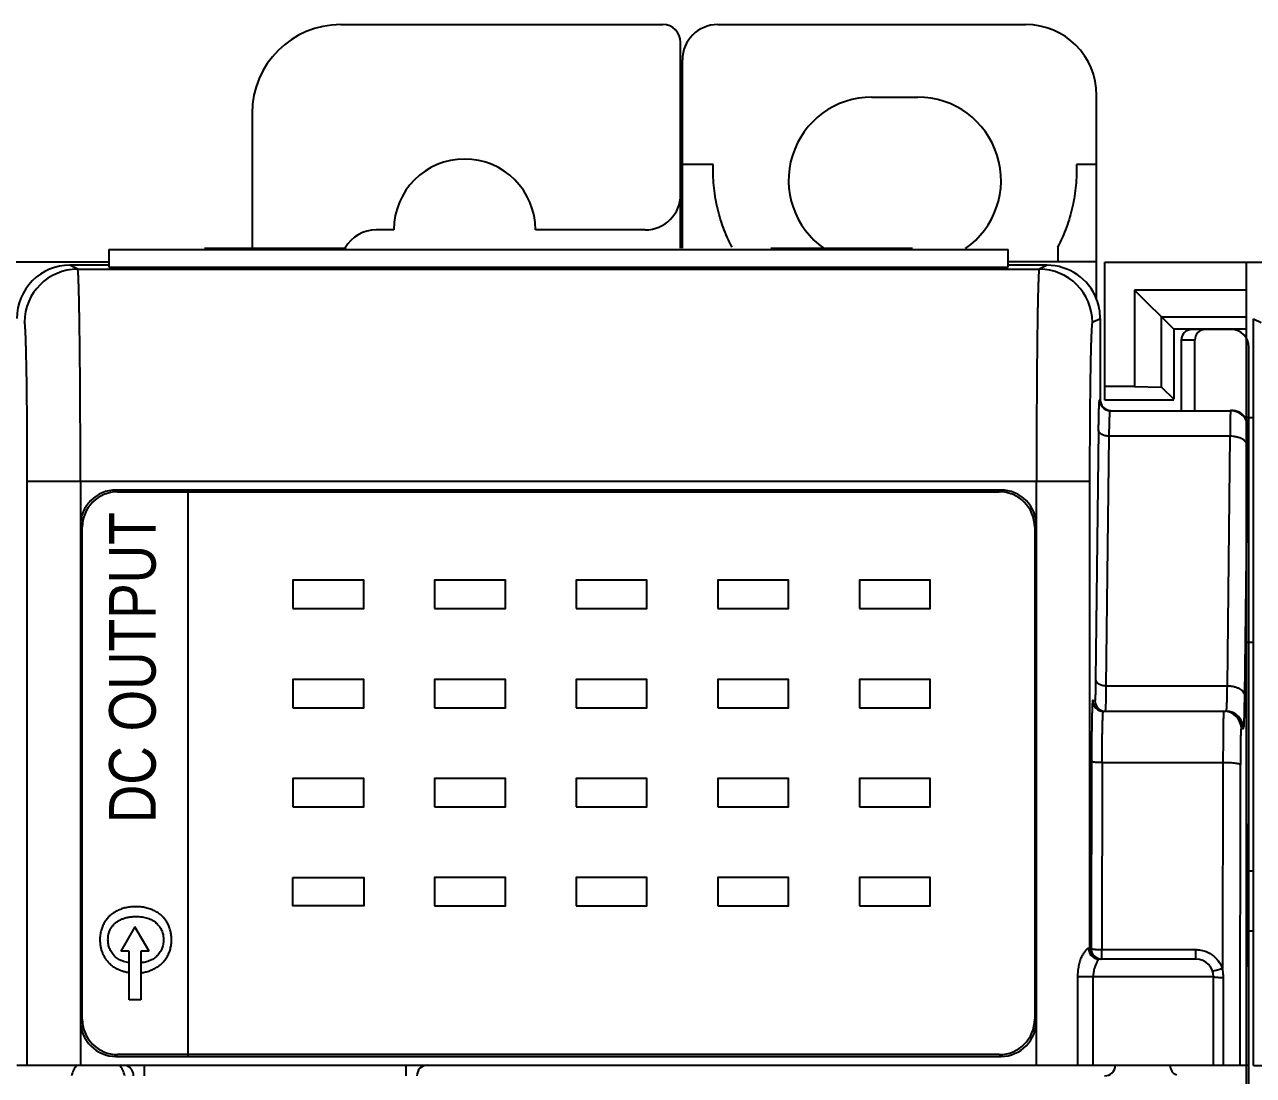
# Model space of a CAD drawing. Header units: inches. Extents: x -38 to 199, y -310 to 64.
# Drawn here: x 165.817 to 167.183, y 58.989 to 60.158 of the extents above; entities that cross this region are included whole.
import ezdxf

# ---------------------------------------------------------------- set-up
doc = ezdxf.new("R2010")
doc.units = ezdxf.units.IN
doc.header["$MEASUREMENT"] = 0
doc.layers.add('PLC', color=7, linetype='Continuous')
doc.styles.get("Standard").update_dxf_attribs({"font": 'arial.ttf'})

# ---------------------------------------------------------------- blocks, each defined once
blk = doc.blocks.new('AI4')
at = {"layer": 'PLC', "linetype": 'Continuous'}
for p, q in [((214.5921, -47.8325), (214.5921, -47.679)), ((214.5921, -47.679), (214.8599, -47.679)), ((214.7496, -47.679), (214.7496, -52.2734)), ((214.6253, -47.7102), (214.6253, -47.8175)), ((214.6253, -47.7102), (214.6689, -47.7538)), ((214.7496, -47.7102), (214.6253, -47.7102)), ((214.6553, -47.818), (214.6553, -47.7402)), ((214.7496, -47.7402), (214.6553, -47.7402)), ((214.7575, -48.5727), (214.7575, -47.742)), ((214.7575, -47.742), (214.7662, -47.7463)), ((214.6689, -47.7538), (214.6689, -47.8316)), ((214.7496, -47.7538), (214.6689, -47.7538)), ((214.6253, -47.8175), (214.5921, -47.8175)), ((214.6253, -47.8175), (214.6553, -47.818)), ((214.6553, -47.818), (214.6689, -47.8316)), ((214.6689, -47.8325), (214.5921, -47.8325)), ((214.7575, -47.8522), (214.7496, -47.8522)), ((214.7575, -48.1022), (214.7496, -48.1022)), ((214.7496, -48.3561), (214.7575, -48.3561)), ((214.7575, -48.4231), (214.7496, -48.4231)), ((214.7575, -48.5727), (216.1276, -48.5727))]:
    blk.add_line(p, q, dxfattribs=at)

msp = doc.modelspace()

# ---------------------------------------------------------------- linework, layer by layer
at = {"linetype": 'Continuous'}
for points in [[(166.11539, 59.50797), (166.19413, 59.50797), (166.19413, 59.53946), (166.11539, 59.53946)], [(166.27287, 59.50797), (166.35161, 59.50797), (166.35161, 59.53946), (166.27287, 59.53946)], [(166.43035, 59.50797), (166.50909, 59.50797), (166.50909, 59.53946), (166.43035, 59.53946)], [(166.58783, 59.50797), (166.66657, 59.50797), (166.66657, 59.53946), (166.58783, 59.53946)], [(166.74531, 59.50797), (166.82405, 59.50797), (166.82405, 59.53946), (166.74531, 59.53946)], [(166.11539, 59.39773), (166.19413, 59.39773), (166.19413, 59.42923), (166.11539, 59.42923)], [(166.27287, 59.39773), (166.35161, 59.39773), (166.35161, 59.42923), (166.27287, 59.42923)], [(166.43035, 59.39773), (166.50909, 59.39773), (166.50909, 59.42923), (166.43035, 59.42923)], [(166.58783, 59.39773), (166.66657, 59.39773), (166.66657, 59.42923), (166.58783, 59.42923)], [(166.74531, 59.39773), (166.82405, 59.39773), (166.82405, 59.42923), (166.74531, 59.42923)], [(166.11539, 59.2875), (166.19413, 59.2875), (166.19413, 59.31899), (166.11539, 59.31899)], [(166.27287, 59.2875), (166.35161, 59.2875), (166.35161, 59.31899), (166.27287, 59.31899)], [(166.43035, 59.2875), (166.50909, 59.2875), (166.50909, 59.31899), (166.43035, 59.31899)], [(166.58783, 59.2875), (166.66657, 59.2875), (166.66657, 59.31899), (166.58783, 59.31899)], [(166.74531, 59.2875), (166.82405, 59.2875), (166.82405, 59.31899), (166.74531, 59.31899)], [(166.11539, 59.20876), (166.19413, 59.20876), (166.19413, 59.17726), (166.11539, 59.17726)], [(166.27287, 59.17726), (166.35161, 59.17726), (166.35161, 59.20876), (166.27287, 59.20876)], [(166.43035, 59.17726), (166.50909, 59.17726), (166.50909, 59.20876), (166.43035, 59.20876)], [(166.58783, 59.17726), (166.66657, 59.17726), (166.66657, 59.20876), (166.58783, 59.20876)], [(166.74531, 59.17726), (166.82405, 59.17726), (166.82405, 59.20876), (166.74531, 59.20876)]]:
    msp.add_lwpolyline(points, close=True, dxfattribs=at)
at = {"layer": 'PLC', "linetype": 'Continuous'}
for p, q in [((166.16854, 60.15758), (166.52681, 60.15758)), ((166.58783, 60.15758), (166.93035, 60.15758)), ((166.54649, 59.90896), (166.54649, 60.13789)), ((166.54846, 59.90896), (166.54846, 60.11821)), ((166.75909, 60.07687), (166.81027, 60.07687)), ((167.00909, 59.85201), (167.00909, 60.07884)), ((166.07011, 60.05915), (166.07011, 59.90896)), ((166.58282, 60.00206), (166.54846, 60.00206)), ((167.00909, 60.00206), (166.98654, 60.00206)), ((166.22759, 59.92923), (166.20791, 59.92923)), ((166.50712, 59.92923), (166.38507, 59.92923)), ((165.91066, 59.90752), (165.91066, 59.8877)), ((165.91066, 59.90752), (166.91066, 59.90752)), ((166.01696, 59.90896), (166.17444, 59.90896)), ((166.64688, 59.90896), (166.80437, 59.90896)), ((166.91066, 59.8877), (166.91066, 59.90752)), ((166.96578, 59.91003), (166.96578, 59.8938)), ((165.64295, 59.8938), (165.91066, 59.8938)), ((167.00909, 59.8938), (166.91066, 59.8938)), ((165.87605, 59.88551), (165.86736, 59.88986)), ((165.91066, 59.88986), (165.86736, 59.88986)), ((165.87605, 59.88551), (166.94528, 59.88551)), ((165.91066, 59.8877), (166.91066, 59.8877)), ((166.95397, 59.88986), (166.91066, 59.88986)), ((166.95397, 59.88986), (166.94528, 59.88551)), ((167.00432, 59.82646), (167.01303, 59.83081)), ((167.01303, 59.83081), (167.01303, 59.74024)), ((167.1587, 59.8184), (167.115, 59.8184)), ((165.87845, 59.79589), (165.87836, 59.8039)), ((166.94296, 59.80384), (166.94288, 59.79589)), ((167.10318, 59.80659), (167.10318, 59.72844)), ((167.11823, 59.80659), (167.10318, 59.80659)), ((167.11823, 59.72844), (167.11823, 59.80659)), ((167.17838, 55.34321), (167.17838, 59.79872)), ((166.9426, 59.76445), (166.94251, 59.75126)), ((165.87882, 59.75017), (165.87882, 59.75126)), ((165.87897, 59.72101), (165.87882, 59.75017)), ((167.01303, 59.74024), (167.01236, 59.73991)), ((167.02417, 59.7281), (167.15803, 59.7281)), ((167.1587, 59.72844), (167.15803, 59.7281)), ((167.17838, 59.72057), (167.17444, 59.72057)), ((167.01127, 59.7063), (167.00797, 59.42888)), ((167.01978, 59.42224), (167.02308, 59.69966)), ((167.15738, 59.69966), (167.02308, 59.69966)), ((167.15738, 59.69966), (167.15409, 59.42224)), ((167.17838, 59.70875), (167.17771, 59.70842)), ((167.17377, 59.41117), (167.17707, 59.68859)), ((165.82007, 59.00009), (165.82007, 59.64931)), ((167.00126, 59.6493), (165.82007, 59.6493)), ((165.87914, 59.6493), (165.87914, 59.00009)), ((166.94219, 59.00009), (166.94219, 59.6493)), ((167.00126, 59.6493), (167.00126, 59.13002)), ((166.90279, 59.63986), (165.91854, 59.63986)), ((165.92051, 59.63789), (166.90082, 59.63789)), ((165.88114, 59.05128), (165.88114, 59.59852)), ((166.94019, 59.59852), (166.94019, 59.05128)), ((167.01978, 59.42224), (167.15409, 59.42224)), ((167.00468, 59.40561), (167.00721, 59.40561)), ((167.01931, 59.39718), (167.01958, 59.40702)), ((167.01649, 59.3938), (167.15287, 59.3938)), ((167.01902, 59.3938), (167.01931, 59.39718)), ((167.15034, 59.3938), (167.15012, 59.3911)), ((167.17255, 59.37411), (167.17003, 59.37411)), ((167.17255, 59.37411), (167.17291, 59.37661)), ((167.00335, 59.33845), (167.00292, 59.13002)), ((167.01516, 59.33697), (167.01473, 59.12871)), ((167.01516, 59.33697), (167.14956, 59.33697)), ((167.14956, 59.33697), (167.14909, 59.10754)), ((167.16858, 59.00009), (167.16924, 59.33451)), ((167.17563, 59.26781), (167.17563, 59.11033)), ((167.17563, 59.26781), (167.17701, 59.26781)), ((167.17701, 59.11033), (167.17701, 59.26781)), ((167.00012, 59.13002), (167.00292, 59.13002)), ((167.01473, 59.11821), (167.01473, 59.12871)), ((167.01473, 59.12871), (167.11933, 59.12871)), ((167.11933, 59.11821), (167.11933, 59.12871)), ((167.0117, 59.11821), (167.00984, 59.11528)), ((167.11933, 59.11821), (167.0117, 59.11821)), ((167.13901, 59.09852), (166.98781, 59.09852)), ((166.98781, 59.09851), (166.98781, 59.00009)), ((167.00519, 59.00009), (167.00519, 59.09852)), ((167.13901, 59.00009), (167.13901, 59.09852)), ((167.17701, 59.11033), (167.17563, 59.11033)), ((167.1501, 59.00009), (167.15016, 59.09724)), ((165.91854, 59.00994), (166.90279, 59.00994)), ((166.90082, 59.01191), (165.92051, 59.01191)), ((165.8083, 59.00009), (167.17838, 59.00009)), ((165.95003, 59.00009), (165.95003, 58.98828)), ((166.24137, 58.98828), (166.24137, 59.00009))]:
    msp.add_line(p, q, dxfattribs=at)
at = {"layer": 'PLC'}
msp.add_line((165.99891, 59.00994), (165.99891, 59.63986), dxfattribs=at)
at = {"layer": 'PLC', "color": 7, "linetype": 'Continuous'}
for p, q in [((165.93976, 59.15398), (165.9241, 59.12687)), ((165.95541, 59.12687), (165.93976, 59.15398)), ((165.93314, 59.12687), (165.9241, 59.12687)), ((165.93314, 59.07275), (165.93314, 59.12687)), ((165.95541, 59.12687), (165.94638, 59.12687)), ((165.94638, 59.12687), (165.94638, 59.07275)), ((165.93314, 59.11427), (165.93314, 59.11427)), ((165.94638, 59.11392), (165.94638, 59.11392)), ((165.93313, 59.1033), (165.93314, 59.1033)), ((165.94638, 59.103), (165.94638, 59.103)), ((165.94638, 59.07275), (165.93314, 59.07275))]:
    msp.add_line(p, q, dxfattribs=at)
at = {"layer": 'PLC', "linetype": 'Continuous'}
for centre, radius, start, end in [((166.16854, 60.05915), 0.09843, 90, 180), ((166.52681, 60.13789), 0.01969, 0, 90), ((166.58783, 60.11821), 0.03937, 90, 180), ((166.93035, 60.07884), 0.07874, 0, 90), ((166.75909, 59.98435), 0.09252, 90, 235.17732), ((166.81027, 59.98435), 0.09252, 304.82253, 90), ((166.30633, 59.92923), 0.07874, 0, 180), ((166.50712, 59.9686), 0.03937, 270, 0), ((166.20791, 59.88986), 0.03937, 90, 150.75074), ((165.86735, 59.83081), 0.05905, 89.99406, 179.99628), ((165.87607, 59.82645), 0.05906, 90.01329, 179.99407), ((166.94526, 59.82645), 0.05906, 0.00521, 89.98641), ((167.115, 59.80659), 0.01181, 90, 180), ((167.1587, 59.79872), 0.01969, 0, 90), ((154.5155, 59.68042), 11.36353, 0.357184, 0.58221), ((177.02361, 59.69165), 10.08127, 179.407572, 179.58624), ((183.48245, 59.65055), 16.54025, 179.651135, 180.004321), ((167.02417, 59.73991), 0.01181, 180.00764, 269.98595), ((167.15802, 59.70842), 0.01969, 0.00708, 89.98561), ((148.57119, 59.64926), 17.30793, 0.000117, 0.23749), ((165.91854, 59.60049), 0.03937, 90, 180.20461), ((165.92051, 59.59852), 0.03937, 90, 180), ((166.90082, 59.59852), 0.03937, 0, 90), ((166.90279, 59.60049), 0.03937, 359.75716, 90), ((165.43157, 59.43626), 1.58827, 358.94531, 359.49432), ((167.01649, 59.40561), 0.01181, 179.99628, 269.9952), ((167.01902, 59.4056), 0.01181, 180.07853, 269.9991), ((167.15034, 59.37411), 0.01969, 0.00139, 89.92261), ((167.15287, 59.37411), 0.01968, 359.99555, 89.99539), ((167.01307, 59.12992), 0.01172, 179.99226, 269.97929), ((167.01473, 59.13001), 0.01181, 179.99928, 269.99768), ((167.11933, 59.09852), 0.01969, 0, 90), ((167.11969, 59.09703), 0.03122, 19.66772, 37.41356), ((165.91854, 59.04931), 0.03937, 179.76972, 270), ((165.92051, 59.05128), 0.03937, 180, 270), ((166.90082, 59.05128), 0.03937, 270, 360), ((166.90279, 59.04931), 0.03937, 270, 0.28186), ((165.89885, 58.98164), 0.03027, 141.84812, 167.31962), ((165.89885, 58.98164), 0.03027, 12.68038, 38.15188), ((165.92641, 58.98828), 0.01181, 0, 67.5), ((166.265, 58.98828), 0.01181, 90, 180), ((167.01795, 59.00009), 0.01181, 270, 0), ((167.10259, 59.00009), 0.01181, 180, 247.5)]:
    msp.add_arc(centre, radius, start, end, dxfattribs=at)
for centre, major_axis, ratio, start_param, end_param in [((166.95396, 59.8308), (0.05283, 0.02641), 0.9998096, -0.0963613, 1.107103), ((166.95396, 59.8308), (-0.05283, -0.02641), 0.9998096, 2.6780517, 3.0452314), ((167.13005, 59.80659), (0.01181, 0), 0.9998477, 7.8539816, 9.424778), ((167.02484, 59.74025), (0.01057, 0.00528), 0.9998096, 2.6780517, 4.2486957), ((167.15869, 59.70875), (-0.01761, -0.0088), 0.9998096, 3.3218099, 4.2486957), ((167.15869, 59.70875), (0.01761, 0.0088), 0.9998096, -0.463541, 0.1802172)]:
    msp.add_ellipse(centre, major_axis=major_axis, ratio=ratio, start_param=start_param, end_param=end_param, dxfattribs=at)
for points, knots in [([(166.60364, 59.91003), (166.60174, 59.91362), (166.59822, 59.92091), (166.59373, 59.93214), (166.59001, 59.94355), (166.587, 59.95509), (166.58475, 59.96675), (166.58278, 59.98238), (166.58248, 59.99422), (166.58282, 60.00206)], [0, 0, 0, 0, 0.1277078, 0.2543284, 0.3800262, 0.5049116, 0.6291772, 0.7530484, 1, 1, 1, 1]), ([(166.98654, 60.00206), (166.9869, 59.99422), (166.98661, 59.98238), (166.98464, 59.96675), (166.98238, 59.95509), (166.97937, 59.94355), (166.97564, 59.93214), (166.97115, 59.92091), (166.96762, 59.91362), (166.96572, 59.91003)], [0, 0, 0, 0, 0.2469443, 0.3708093, 0.4950729, 0.6199617, 0.7456644, 0.8722886, 1, 1, 1, 1]), ([(165.87836, 59.8039), (165.8783, 59.80991), (165.87819, 59.81869), (165.87802, 59.83007), (165.87789, 59.83786), (165.87776, 59.84512), (165.87762, 59.85183), (165.87748, 59.85796), (165.87733, 59.86352), (165.87718, 59.86846), (165.87703, 59.8728), (165.8769, 59.87602), (165.87679, 59.87827), (165.87671, 59.87973), (165.87663, 59.88102), (165.87655, 59.88215), (165.87647, 59.88311), (165.87639, 59.88391), (165.87631, 59.88455), (165.87624, 59.88497), (165.87618, 59.88523), (165.87614, 59.88536), (165.8761, 59.88545), (165.87607, 59.8855), (165.87605, 59.88551)], [0, 0, 0, 0, 0.2208485, 0.32252, 0.4179522, 0.5068833, 0.5890807, 0.6643124, 0.7323478, 0.7929933, 0.8461015, 0.8915285, 0.9113169, 0.9291317, 0.9449607, 0.9587982, 0.9706392, 0.98048, 0.9883187, 0.994158, 0.9963327, 0.9980173, 0.9992258, 1, 1, 1, 1]), ([(166.94528, 59.88551), (166.94526, 59.8855), (166.94523, 59.88545), (166.94519, 59.88536), (166.94515, 59.88523), (166.94509, 59.88497), (166.94502, 59.88455), (166.94494, 59.88391), (166.94486, 59.88311), (166.94478, 59.88214), (166.9447, 59.88102), (166.94462, 59.87972), (166.94454, 59.87827), (166.94443, 59.87601), (166.9443, 59.87279), (166.94415, 59.86845), (166.944, 59.8635), (166.94385, 59.85795), (166.94371, 59.8518), (166.94357, 59.84509), (166.94344, 59.83783), (166.94331, 59.83003), (166.94314, 59.81865), (166.94303, 59.80986), (166.94296, 59.80384)], [0, 0, 0, 0, 0.000774, 0.0019824, 0.0036669, 0.0058416, 0.0116809, 0.0195197, 0.0293607, 0.041202, 0.0550399, 0.0708694, 0.0886848, 0.1084739, 0.1539022, 0.2070118, 0.2676588, 0.3356956, 0.4109284, 0.4931263, 0.5820574, 0.677489, 0.7791588, 1, 1, 1, 1]), ([(165.82007, 59.64931), (165.82007, 59.66076), (165.82004, 59.67782), (165.81995, 59.7003), (165.81985, 59.71654), (165.81972, 59.73213), (165.81957, 59.74694), (165.81939, 59.76082), (165.81919, 59.77364), (165.81897, 59.78527), (165.81876, 59.79417), (165.81859, 59.80062), (165.81846, 59.80492), (165.81833, 59.80885), (165.81819, 59.8124), (165.81805, 59.81556), (165.81791, 59.81833), (165.81777, 59.8207), (165.81764, 59.82241), (165.81754, 59.82358), (165.81746, 59.8243), (165.81739, 59.82492), (165.81732, 59.82543), (165.81724, 59.82584), (165.81717, 59.82614), (165.8171, 59.82634), (165.81704, 59.82644), (165.81701, 59.82646)], [0, 0, 0, 0, 0.193908, 0.2885911, 0.3804764, 0.4687385, 0.5525594, 0.6311291, 0.7036732, 0.7695148, 0.8280111, 0.8543371, 0.8786347, 0.9008436, 0.9209083, 0.9387861, 0.9544366, 0.9678195, 0.9788964, 0.9835625, 0.9876456, 0.9911449, 0.9940605, 0.9963934, 0.9981474, 0.9993341, 1, 1, 1, 1]), ([(167.00432, 59.82646), (167.00429, 59.82644), (167.00423, 59.82634), (167.00416, 59.82614), (167.00409, 59.82584), (167.00401, 59.82543), (167.00394, 59.82492), (167.00387, 59.8243), (167.00379, 59.82358), (167.00369, 59.82242), (167.00356, 59.8207), (167.00342, 59.81833), (167.00328, 59.81556), (167.00314, 59.8124), (167.003, 59.80885), (167.00287, 59.80492), (167.00274, 59.80061), (167.00256, 59.79417), (167.00236, 59.78527), (167.00214, 59.77364), (167.00194, 59.76082), (167.00176, 59.74694), (167.00161, 59.73213), (167.00148, 59.71653), (167.00138, 59.70029), (167.00129, 59.67781), (167.00126, 59.66076), (167.00126, 59.6493)], [0, 0, 0, 0, 0.0006655, 0.0018511, 0.0036033, 0.0059341, 0.0088473, 0.0123444, 0.0164253, 0.0210898, 0.0321655, 0.0455505, 0.0612049, 0.0790873, 0.0991558, 0.1213666, 0.1456645, 0.1719899, 0.2304837, 0.2963251, 0.3688715, 0.4474444, 0.5312687, 0.6195313, 0.7114141, 0.8060936, 1, 1, 1, 1]), ([(167.01127, 59.7063), (167.01129, 59.70874), (167.01136, 59.71338), (167.01145, 59.71902), (167.01154, 59.72314), (167.0116, 59.72591), (167.01167, 59.72845), (167.01174, 59.73075), (167.01181, 59.73281), (167.01188, 59.73462), (167.01196, 59.73616), (167.01202, 59.73728), (167.01208, 59.73805), (167.01212, 59.73852), (167.01216, 59.73892), (167.0122, 59.73925), (167.01224, 59.73951), (167.01227, 59.73971), (167.01231, 59.73984), (167.01234, 59.7399), (167.01236, 59.73991)], [0, 0, 0, 0, 0.2175454, 0.4136626, 0.502583, 0.5849738, 0.6605694, 0.7291049, 0.7903282, 0.8440389, 0.89005, 0.9281763, 0.9442284, 0.9582576, 0.9702583, 0.9802265, 0.9881608, 0.9940666, 0.9979699, 1, 1, 1, 1]), ([(167.02308, 59.69966), (167.0231, 59.70172), (167.02317, 59.70565), (167.02328, 59.7112), (167.02339, 59.71541), (167.02348, 59.71841), (167.02355, 59.72035), (167.02362, 59.7221), (167.02369, 59.72362), (167.02377, 59.72493), (167.02384, 59.72601), (167.02391, 59.72677), (167.02397, 59.72726), (167.02401, 59.72754), (167.02405, 59.72777), (167.02408, 59.72793), (167.02412, 59.72804), (167.02415, 59.72809), (167.02417, 59.7281)], [0, 0, 0, 0, 0.2171535, 0.4132376, 0.5847512, 0.6603498, 0.7288598, 0.7900665, 0.8437558, 0.8897156, 0.9277817, 0.9578657, 0.969892, 0.9798983, 0.9878818, 0.9938489, 0.9978336, 1, 1, 1, 1]), ([(167.15803, 59.7281), (167.15802, 59.7281), (167.15802, 59.72808), (167.158, 59.72803), (167.15798, 59.72793), (167.15796, 59.72776), (167.15793, 59.72754), (167.15791, 59.72726), (167.15789, 59.72692), (167.15786, 59.72652), (167.15783, 59.72587), (167.15779, 59.72493), (167.15775, 59.72362), (167.1577, 59.72209), (167.15766, 59.72035), (167.15762, 59.71841), (167.15758, 59.71625), (167.15754, 59.71391), (167.15749, 59.71042), (167.15744, 59.70565), (167.1574, 59.70172), (167.15738, 59.69966)], [0, 0, 0, 0, 0.0007009, 0.0018641, 0.0056899, 0.0115564, 0.0194693, 0.0294235, 0.0414109, 0.055422, 0.0714464, 0.1094925, 0.1554559, 0.2091687, 0.2704159, 0.3389814, 0.4146485, 0.4971993, 0.5863335, 0.7826224, 1, 1, 1, 1]), ([(167.02308, 59.69966), (167.02231, 59.69967), (167.02081, 59.69976), (167.01862, 59.70014), (167.0166, 59.70075), (167.01482, 59.70156), (167.01333, 59.70255), (167.0122, 59.70369), (167.01147, 59.70496), (167.01128, 59.70586), (167.01127, 59.7063)], [0, 0, 0, 0, 0.1553851, 0.3075114, 0.4518483, 0.5854785, 0.7065063, 0.8145202, 0.9110594, 1, 1, 1, 1]), ([(167.17707, 59.68859), (167.17705, 59.68932), (167.17673, 59.69083), (167.17552, 59.69293), (167.17363, 59.69483), (167.17115, 59.69649), (167.16818, 59.69784), (167.16481, 59.69886), (167.16116, 59.69949), (167.15865, 59.69965), (167.15738, 59.69966)], [0, 0, 0, 0, 0.0889153, 0.1853801, 0.2932949, 0.4142541, 0.547907, 0.692338, 0.8445762, 1, 1, 1, 1]), ([(167.17707, 59.68859), (167.17708, 59.69003), (167.17712, 59.69277), (167.17718, 59.69664), (167.17725, 59.69957), (167.1773, 59.70166), (167.17734, 59.70302), (167.17739, 59.70423), (167.17743, 59.70529), (167.17747, 59.7062), (167.17752, 59.70696), (167.17756, 59.70749), (167.17759, 59.70783), (167.17761, 59.70803), (167.17764, 59.70818), (167.17766, 59.7083), (167.17768, 59.70837), (167.1777, 59.70841), (167.17771, 59.70842)], [0, 0, 0, 0, 0.2172349, 0.4134, 0.5849864, 0.6606147, 0.7291489, 0.7903733, 0.8440727, 0.8900337, 0.9280913, 0.958156, 0.9701672, 0.9801534, 0.9881097, 0.9940377, 0.9979596, 1, 1, 1, 1]), ([(167.00797, 59.42888), (167.00795, 59.42718), (167.00791, 59.42394), (167.00783, 59.41936), (167.00776, 59.4159), (167.00769, 59.41344), (167.00764, 59.41184), (167.00759, 59.41042), (167.00754, 59.40917), (167.00749, 59.40811), (167.00744, 59.40724), (167.00739, 59.40663), (167.00735, 59.40624), (167.00732, 59.40602), (167.0073, 59.40585), (167.00727, 59.40572), (167.00725, 59.40565), (167.00722, 59.40561), (167.00721, 59.40561)], [0, 0, 0, 0, 0.2190388, 0.4165926, 0.5890767, 0.6649496, 0.7335865, 0.794768, 0.8482754, 0.8938919, 0.9314501, 0.9608602, 0.9724864, 0.9820496, 0.9895461, 0.9949811, 0.9983902, 1, 1, 1, 1]), ([(167.00797, 59.42888), (167.00799, 59.42844), (167.00818, 59.42754), (167.0089, 59.42628), (167.01004, 59.42514), (167.01152, 59.42414), (167.01331, 59.42333), (167.01533, 59.42272), (167.01752, 59.42234), (167.01902, 59.42225), (167.01978, 59.42224)], [0, 0, 0, 0, 0.0889129, 0.1853735, 0.2932878, 0.414248, 0.5479021, 0.692335, 0.8445755, 1, 1, 1, 1]), ([(167.15409, 59.42224), (167.15406, 59.42016), (167.15399, 59.4162), (167.15387, 59.41061), (167.15375, 59.40638), (167.15364, 59.40337), (167.15356, 59.40141), (167.15348, 59.39967), (167.1534, 59.39815), (167.15332, 59.39686), (167.15324, 59.39579), (167.15315, 59.39496), (167.15308, 59.39441), (167.15301, 59.39409), (167.15297, 59.39393), (167.15293, 59.39384), (167.15289, 59.3938), (167.15287, 59.3938)], [0, 0, 0, 0, 0.2188455, 0.4162373, 0.5885876, 0.6644055, 0.7329965, 0.794142, 0.8476247, 0.8932294, 0.930792, 0.9602298, 0.981482, 0.9890344, 0.9945535, 0.9981031, 1, 1, 1, 1]), ([(167.15409, 59.42224), (167.15536, 59.42223), (167.15787, 59.42207), (167.16151, 59.42144), (167.16488, 59.42042), (167.16786, 59.41907), (167.17033, 59.41742), (167.17222, 59.41552), (167.17344, 59.41341), (167.17376, 59.4119), (167.17377, 59.41117)], [0, 0, 0, 0, 0.1553885, 0.3075213, 0.4518585, 0.5854848, 0.7065101, 0.8145223, 0.91106, 1, 1, 1, 1]), ([(167.00468, 59.40561), (167.00467, 59.40561), (167.00464, 59.40558), (167.0046, 59.40547), (167.00455, 59.40524), (167.00449, 59.40485), (167.00443, 59.40431), (167.00438, 59.40361), (167.00432, 59.40275), (167.00426, 59.40175), (167.0042, 59.4006), (167.00415, 59.3993), (167.00407, 59.39729), (167.00398, 59.39443), (167.00388, 59.3906), (167.00379, 59.38626), (167.0037, 59.38146), (167.00363, 59.37624), (167.00356, 59.37062), (167.00349, 59.36466), (167.00344, 59.35841), (167.00339, 59.34964), (167.00336, 59.34296), (167.00335, 59.33845)], [0, 0, 0, 0, 0.000536, 0.0015219, 0.0051372, 0.0110236, 0.0191903, 0.0296302, 0.0423316, 0.0572803, 0.0744473, 0.0937897, 0.1152636, 0.1644301, 0.2215869, 0.2862608, 0.3578859, 0.4358925, 0.5196673, 0.6085449, 0.7018554, 0.798836, 1, 1, 1, 1]), ([(167.17291, 59.37661), (167.17296, 59.37734), (167.17305, 59.37903), (167.17323, 59.38327), (167.17343, 59.39008), (167.17363, 59.39991), (167.17373, 59.4072), (167.17377, 59.41117)], [0, 0, 0, 0, 0.0638493, 0.1468918, 0.3676748, 0.655358, 1, 1, 1, 1]), ([(167.01516, 59.33697), (167.01517, 59.34079), (167.0152, 59.34821), (167.01528, 59.35731), (167.01536, 59.36419), (167.01543, 59.36894), (167.01551, 59.37337), (167.0156, 59.37743), (167.01569, 59.3811), (167.01579, 59.38434), (167.01588, 59.38676), (167.01596, 59.38846), (167.01601, 59.38956), (167.01607, 59.39054), (167.01613, 59.39138), (167.01619, 59.3921), (167.01624, 59.3927), (167.0163, 59.39316), (167.01636, 59.39349), (167.01641, 59.39368), (167.01645, 59.39377), (167.01648, 59.3938), (167.01649, 59.3938)], [0, 0, 0, 0, 0.2011001, 0.3913273, 0.480187, 0.5639497, 0.6419447, 0.7135584, 0.7782219, 0.8353698, 0.8845281, 0.9059993, 0.9253409, 0.9425095, 0.957463, 0.9701713, 0.9806212, 0.9888027, 0.9947124, 0.9983692, 0.9993943, 1, 1, 1, 1]), ([(167.15012, 59.3911), (167.15007, 59.39), (167.15, 59.38738), (167.1499, 59.38286), (167.14981, 59.37722), (167.1497, 59.36781), (167.14961, 59.35428), (167.14957, 59.34298), (167.14956, 59.33697)], [0, 0, 0, 0, 0.061297, 0.1452556, 0.2502076, 0.373862, 0.6668768, 1, 1, 1, 1]), ([(167.16924, 59.33451), (167.16925, 59.33716), (167.16927, 59.34233), (167.16931, 59.34868), (167.16936, 59.35348), (167.1694, 59.35679), (167.16945, 59.35987), (167.1695, 59.3627), (167.16956, 59.36526), (167.16961, 59.36752), (167.16967, 59.3692), (167.16971, 59.37039), (167.16975, 59.37116), (167.16978, 59.37184), (167.16981, 59.37243), (167.16985, 59.37293), (167.16988, 59.37334), (167.16991, 59.37366), (167.16995, 59.37389), (167.16998, 59.37403), (167.17, 59.37409), (167.17002, 59.37411), (167.17003, 59.37411)], [0, 0, 0, 0, 0.2009644, 0.3914564, 0.4804065, 0.5641721, 0.6421483, 0.7137302, 0.7783365, 0.8354828, 0.8847104, 0.9062118, 0.925562, 0.9427133, 0.9576441, 0.9703375, 0.9807776, 0.9889503, 0.9948459, 0.9984714, 0.9994617, 1, 1, 1, 1]), ([(167.00335, 59.33845), (167.00336, 59.3384), (167.00344, 59.33828), (167.00364, 59.33815), (167.00394, 59.33801), (167.00434, 59.33788), (167.00484, 59.33775), (167.0057, 59.33758), (167.00698, 59.33739), (167.00874, 59.33721), (167.0115, 59.33703), (167.01367, 59.33698), (167.01516, 59.33697)], [0, 0, 0, 0, 0.0134114, 0.0328323, 0.0598512, 0.0949007, 0.1380015, 0.1888393, 0.3119964, 0.4603997, 0.6288581, 1, 1, 1, 1]), ([(167.14956, 59.33697), (167.15082, 59.33697), (167.15331, 59.33694), (167.15692, 59.3368), (167.16026, 59.33657), (167.1628, 59.33632), (167.16461, 59.33607), (167.16576, 59.33588), (167.16676, 59.33568), (167.1676, 59.33547), (167.16827, 59.33525), (167.16871, 59.33505), (167.16898, 59.33487), (167.16914, 59.33473), (167.16923, 59.3346), (167.16924, 59.33451)], [0, 0, 0, 0, 0.1886072, 0.3709652, 0.5393041, 0.6876789, 0.752718, 0.8109281, 0.8618281, 0.9049698, 0.9400457, 0.967092, 0.9777276, 0.9865836, 1, 1, 1, 1]), ([(167.00012, 59.13002), (166.99989, 59.13001), (166.99937, 59.12985), (166.99857, 59.12938), (166.99766, 59.12863), (166.99664, 59.1276), (166.99555, 59.12628), (166.99444, 59.12467), (166.99333, 59.12278), (166.99226, 59.12064), (166.99127, 59.11828), (166.99038, 59.11574), (166.98962, 59.11306), (166.98876, 59.1093), (166.98807, 59.10444), (166.98785, 59.1005), (166.98781, 59.09851)], [0, 0, 0, 0, 0.0192449, 0.0452269, 0.0786889, 0.1197572, 0.1682052, 0.2237986, 0.2861552, 0.3542846, 0.4270805, 0.5035371, 0.5828805, 0.664358, 0.8310291, 1, 1, 1, 1]), ([(167.00012, 59.13002), (167.00012, 59.12848), (167.00072, 59.12539), (167.00328, 59.12146), (167.00713, 59.11883), (167.01019, 59.11821), (167.0117, 59.11821)], [0, 0, 0, 0, 0.2522051, 0.5030596, 0.7521802, 1, 1, 1, 1]), ([(167.00292, 59.13002), (167.00293, 59.12997), (167.00301, 59.12986), (167.00321, 59.12975), (167.00351, 59.12962), (167.00391, 59.12951), (167.00441, 59.1294), (167.00527, 59.12924), (167.00655, 59.12908), (167.00831, 59.12892), (167.01031, 59.12881), (167.01248, 59.12873), (167.01397, 59.12871), (167.01473, 59.12871)], [0, 0, 0, 0, 0.01224, 0.0309216, 0.0574889, 0.0922797, 0.135262, 0.1860845, 0.3094353, 0.4582456, 0.627302, 0.8105464, 1, 1, 1, 1]), ([(167.11933, 59.12871), (167.1201, 59.12871), (167.1232, 59.12858), (167.12628, 59.12796), (167.1285, 59.12725)], [0, 0, 0, 0, 0.2497477, 1, 1, 1, 1]), ([(167.1285, 59.12725), (167.13164, 59.12624), (167.13762, 59.12322), (167.14249, 59.11861), (167.14449, 59.116)], [0, 0, 0, 0, 0.500394, 1, 1, 1, 1]), ([(167.00984, 59.11528), (167.00926, 59.1143), (167.00805, 59.11202), (167.00683, 59.10888), (167.00603, 59.10595), (167.00557, 59.10354), (167.00529, 59.10105), (167.00521, 59.09937), (167.00519, 59.09852)], [0, 0, 0, 0, 0.1942189, 0.4383364, 0.5728262, 0.7126291, 0.8557454, 1, 1, 1, 1]), ([(167.13891, 59.10481), (167.13878, 59.1048), (167.13855, 59.10479), (167.13828, 59.1048), (167.13811, 59.10483), (167.13801, 59.10487), (167.13794, 59.10492), (167.13793, 59.10496)], [0, 0, 0, 0, 0.3850527, 0.6750396, 0.7853065, 0.8739356, 1, 1, 1, 1]), ([(167.14909, 59.10754), (167.14804, 59.10718), (167.14603, 59.10652), (167.14321, 59.1057), (167.14112, 59.10518), (167.13974, 59.10491), (167.13916, 59.10484), (167.13891, 59.10481)], [0, 0, 0, 0, 0.3139677, 0.6011481, 0.835606, 0.9274911, 1, 1, 1, 1]), ([(167.15016, 59.09725), (167.14943, 59.09725), (167.148, 59.09727), (167.14591, 59.09735), (167.144, 59.09747), (167.14256, 59.0976), (167.14154, 59.09773), (167.1409, 59.09782), (167.14034, 59.09793), (167.13988, 59.09804), (167.13952, 59.09815), (167.13927, 59.09825), (167.13914, 59.09833), (167.13905, 59.09841), (167.13901, 59.09848), (167.13901, 59.09852)], [0, 0, 0, 0, 0.1933596, 0.3792575, 0.5497546, 0.6982888, 0.7628865, 0.8203146, 0.8700599, 0.9117897, 0.9453625, 0.970767, 0.9805075, 0.988421, 1, 1, 1, 1]), ([(167.15016, 59.09724), (167.15016, 59.09811), (167.15008, 59.10156), (167.14964, 59.10501), (167.14909, 59.10754)], [0, 0, 0, 0, 0.2501266, 1, 1, 1, 1])]:
    msp.add_open_spline(points, degree=3, knots=knots, dxfattribs=at)
at = {"layer": 'PLC', "color": 7, "linetype": 'Continuous'}
for points, knots in [([(165.94074, 59.17644), (165.93979, 59.17642), (165.93791, 59.17638), (165.93514, 59.17619), (165.93244, 59.17582), (165.92981, 59.17535), (165.92726, 59.1747), (165.9248, 59.17393), (165.9224, 59.17302), (165.92009, 59.17197), (165.91787, 59.17079), (165.91578, 59.16947), (165.91381, 59.16801), (165.91196, 59.16646), (165.91026, 59.16474), (165.90866, 59.16291), (165.90719, 59.16096), (165.90586, 59.15888), (165.90467, 59.15671), (165.90361, 59.15447), (165.90275, 59.15216), (165.90203, 59.14978), (165.90147, 59.14734), (165.90106, 59.14483), (165.90083, 59.14226), (165.9008, 59.14052), (165.90078, 59.13964)], [0, 0, 0, 0, 0.0466663, 0.0921615, 0.1366493, 0.1804482, 0.2232931, 0.2657809, 0.3074907, 0.3492411, 0.3902969, 0.4309632, 0.4708836, 0.5103118, 0.5499668, 0.589534, 0.6294023, 0.6699902, 0.7107195, 0.7509746, 0.7915504, 0.8320325, 0.8730923, 0.9144132, 0.956901, 1, 1, 1, 1]), ([(165.98044, 59.13959), (165.98043, 59.14042), (165.9804, 59.14207), (165.98018, 59.14452), (165.9798, 59.14692), (165.97929, 59.14929), (165.97862, 59.15161), (165.97779, 59.15389), (165.97682, 59.15612), (165.97572, 59.15831), (165.97447, 59.16042), (165.97306, 59.1624), (165.97152, 59.16427), (165.96984, 59.16602), (165.968, 59.16763), (165.96604, 59.16913), (165.96394, 59.1705), (165.9617, 59.17174), (165.95935, 59.17283), (165.95692, 59.17381), (165.95441, 59.17461), (165.95182, 59.17529), (165.94916, 59.17579), (165.94643, 59.17617), (165.94361, 59.17639), (165.9417, 59.17642), (165.94074, 59.17644)], [0, 0, 0, 0, 0.0409166, 0.0812057, 0.1210439, 0.1608009, 0.2004401, 0.2401411, 0.2799801, 0.3203316, 0.3607922, 0.4005787, 0.4403422, 0.4801115, 0.5199546, 0.5604435, 0.6016338, 0.6437395, 0.6863895, 0.7292975, 0.772543, 0.8163737, 0.8608885, 0.9060379, 0.9524404, 1, 1, 1, 1]), ([(165.90974, 59.1397), (165.90976, 59.14032), (165.90979, 59.14154), (165.90995, 59.14335), (165.91027, 59.14511), (165.91069, 59.14683), (165.91121, 59.1485), (165.91189, 59.15012), (165.91267, 59.1517), (165.91357, 59.15322), (165.91458, 59.15468), (165.91568, 59.15605), (165.91689, 59.15733), (165.91818, 59.15854), (165.91959, 59.15962), (165.92108, 59.16064), (165.92268, 59.16156), (165.92437, 59.16238), (165.92615, 59.16311), (165.928, 59.16375), (165.92994, 59.16427), (165.93193, 59.16473), (165.93401, 59.16507), (165.93617, 59.16529), (165.93839, 59.16546), (165.93989, 59.16548), (165.94066, 59.16548)], [0, 0, 0, 0, 0.0409021, 0.0809294, 0.1203506, 0.1592596, 0.1978275, 0.236487, 0.2752014, 0.3143206, 0.3535799, 0.3924221, 0.4310633, 0.4699557, 0.5091231, 0.5489494, 0.5894281, 0.6310637, 0.6734229, 0.7166602, 0.7608291, 0.8059142, 0.8525624, 0.9002475, 0.9491484, 1, 1, 1, 1]), ([(165.94066, 59.16548), (165.94185, 59.16546), (165.94418, 59.16543), (165.94757, 59.16508), (165.95074, 59.16451), (165.95372, 59.16373), (165.95647, 59.16267), (165.95903, 59.16144), (165.96136, 59.15992), (165.96348, 59.15822), (165.96535, 59.15632), (165.96701, 59.15431), (165.96837, 59.15214), (165.96953, 59.14988), (165.97039, 59.14746), (165.97103, 59.14494), (165.97141, 59.14228), (165.97146, 59.14047), (165.97148, 59.13955)], [0, 0, 0, 0, 0.0788481, 0.1535863, 0.2246293, 0.2920391, 0.3565692, 0.4187871, 0.4795229, 0.5394599, 0.5983385, 0.6553333, 0.7114165, 0.7670435, 0.8231936, 0.8804547, 0.9389451, 1, 1, 1, 1]), ([(165.90078, 59.13964), (165.90081, 59.13831), (165.90087, 59.13571), (165.90141, 59.1319), (165.90224, 59.12828), (165.90342, 59.12483), (165.90496, 59.12159), (165.90683, 59.11852), (165.90907, 59.11567), (165.91159, 59.11299), (165.91444, 59.11058), (165.91755, 59.10846), (165.92094, 59.1067), (165.92458, 59.10526), (165.92847, 59.10412), (165.93136, 59.10356), (165.93294, 59.10333), (165.93313, 59.1033)], [0, 0, 0, 0, 0.0744523, 0.1457068, 0.2149189, 0.2825492, 0.3490953, 0.4158713, 0.4831743, 0.5520275, 0.6217101, 0.6915814, 0.7624122, 0.8353066, 0.9107015, 0.9894538, 1, 1, 1, 1]), ([(165.93314, 59.11427), (165.93215, 59.11441), (165.93008, 59.11476), (165.92702, 59.11554), (165.92408, 59.11663), (165.92144, 59.11794), (165.91909, 59.11949), (165.9171, 59.12132), (165.91537, 59.12329), (165.91388, 59.12537), (165.91259, 59.12752), (165.91154, 59.12977), (165.91074, 59.13213), (165.91018, 59.13457), (165.9098, 59.13711), (165.90976, 59.13883), (165.90974, 59.1397)], [0, 0, 0, 0, 0.0780948, 0.1658206, 0.2477143, 0.3243913, 0.3976459, 0.4681638, 0.536713, 0.6036732, 0.6692033, 0.7340392, 0.7987156, 0.8645628, 0.9313586, 1, 1, 1, 1]), ([(165.94638, 59.103), (165.94646, 59.10301), (165.94737, 59.10311), (165.94909, 59.10334), (165.95151, 59.10383), (165.95391, 59.10445), (165.95626, 59.10522), (165.95859, 59.1061), (165.96086, 59.10715), (165.96307, 59.1083), (165.96516, 59.10961), (165.96715, 59.11103), (165.96899, 59.11261), (165.97075, 59.11429), (165.97236, 59.11612), (165.97386, 59.11806), (165.97523, 59.12013), (165.97646, 59.1223), (165.97751, 59.12457), (165.97842, 59.12689), (165.97917, 59.12929), (165.97975, 59.13177), (165.98014, 59.13432), (165.98041, 59.13693), (165.98043, 59.1387), (165.98044, 59.13959)], [0, 0, 0, 0, 0.0046534, 0.0496584, 0.094253, 0.1391412, 0.1839282, 0.2289349, 0.2745111, 0.3198167, 0.3646738, 0.4085224, 0.4525566, 0.4964515, 0.5406148, 0.5850798, 0.6300716, 0.6754228, 0.7206052, 0.7657136, 0.8112216, 0.8572772, 0.9038442, 0.9514548, 1, 1, 1, 1]), ([(165.97148, 59.13955), (165.97146, 59.13864), (165.97141, 59.13685), (165.97103, 59.13424), (165.97041, 59.13174), (165.96953, 59.12935), (165.96841, 59.12709), (165.96704, 59.12494), (165.96542, 59.12291), (165.96355, 59.12102), (165.96148, 59.1193), (165.9592, 59.11779), (165.95674, 59.11653), (165.9541, 59.11548), (165.95127, 59.11469), (165.94867, 59.1142), (165.94702, 59.11399), (165.94638, 59.11392)], [0, 0, 0, 0, 0.0687553, 0.1349725, 0.1997016, 0.2632782, 0.3268172, 0.3905123, 0.4558525, 0.5230155, 0.5913078, 0.6595595, 0.728896, 0.8002471, 0.8740517, 0.9511793, 1, 1, 1, 1])]:
    msp.add_open_spline(points, degree=3, knots=knots, dxfattribs=at)

# ---------------------------------------------------------------- block references
msp.add_blockref('AI4', (-47.57406, 107.57242))

# ---------------------------------------------------------------- texts
at = {"layer": 'PLC', "insert": (165.911, 59.2693), "char_height": 0.0517771, "attachment_point": 1, "rotation": 90}
msp.add_mtext_dynamic_manual_height_columns('{\\fSwis721 BlkCn BT|b0|i0|c0|p34;DC OUTPUT}', width=0.3401398, gutter_width=1, heights=[0], dxfattribs=at)

doc.saveas('drawing.dxf')
